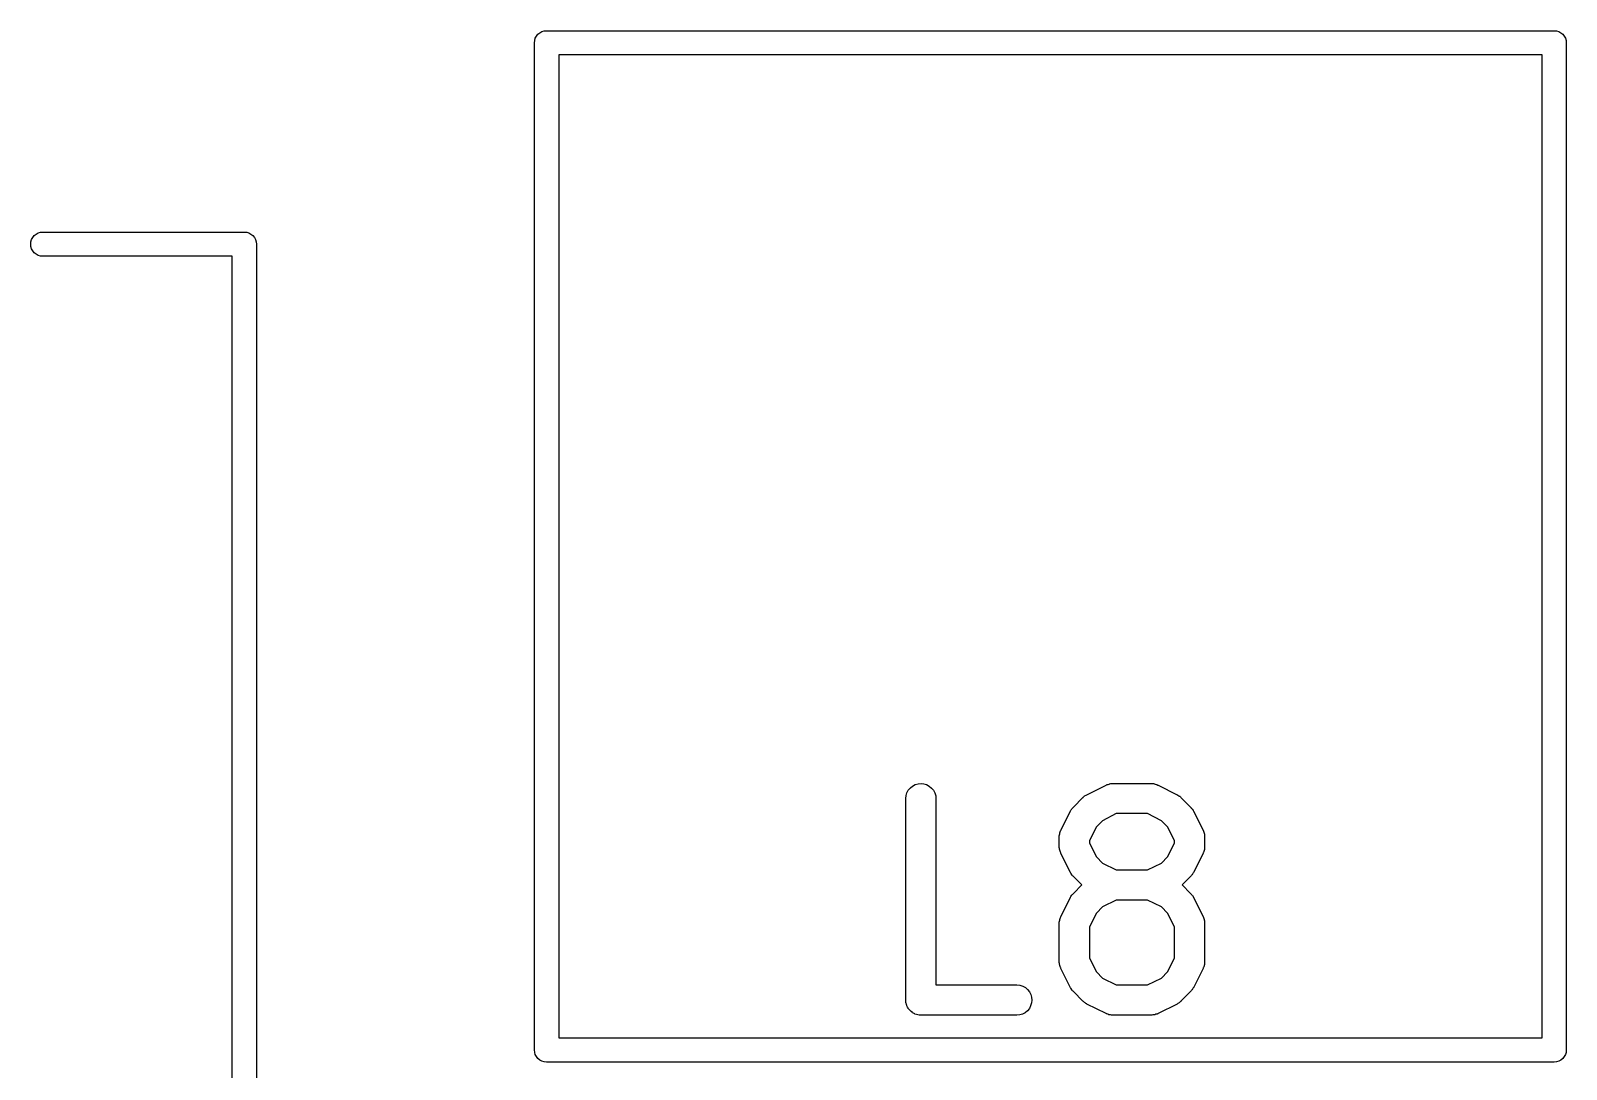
# Model space of a CAD drawing. Extents: x 85.9 to 159.2, y -122.9 to -78.6.
# Drawn here: x 123.94 to 131.56, y -111 to -105.84 of the extents above; entities that cross this region are included whole.
import ezdxf

# ---------------------------------------------------------------- set-up
doc = ezdxf.new("R2010")
doc.units = 0
doc.header["$MEASUREMENT"] = 0
doc.layers.add('BLACK', color=7, linetype='CONTINUOUS')

msp = doc.modelspace()

# ---------------------------------------------------------------- linework, layer by layer
at = {"layer": 'BLACK', "linetype": 'CONTINUOUS'}
for p, q in [((126.477, -105.844), (126.488, -105.841)), ((126.488, -105.841), (126.497, -105.84)), ((126.497, -105.84), (126.497, -105.84)), ((126.497, -105.84), (126.5, -105.84)), ((126.5, -105.84), (126.503, -105.84)), ((126.503, -105.84), (131.497, -105.84)), ((131.497, -105.84), (131.5, -105.84)), ((131.5, -105.84), (131.503, -105.84)), ((131.503, -105.84), (131.503, -105.84)), ((131.503, -105.84), (131.512, -105.841)), ((131.512, -105.841), (131.523, -105.844)), ((126.44, -105.9), (126.441, -105.888)), ((126.44, -105.903), (126.44, -105.9)), ((126.44, -110.897), (126.44, -105.903)), ((126.441, -105.888), (126.444, -105.877)), ((126.444, -105.877), (126.45, -105.867)), ((126.45, -105.867), (126.457, -105.857)), ((126.457, -105.857), (126.467, -105.85)), ((126.467, -105.85), (126.477, -105.844)), ((131.523, -105.844), (131.533, -105.85)), ((131.533, -105.85), (131.543, -105.857)), ((131.543, -105.857), (131.55, -105.867)), ((131.55, -105.867), (131.556, -105.877)), ((131.556, -105.877), (131.559, -105.888)), ((131.559, -105.888), (131.56, -105.9)), ((131.56, -105.9), (131.56, -105.903)), ((131.56, -105.903), (131.56, -110.897)), ((126.56, -105.96), (126.56, -110.84)), ((131.44, -105.96), (126.56, -105.96)), ((131.44, -110.84), (131.44, -105.96)), ((123.94, -106.9), (123.941, -106.888)), ((123.941, -106.912), (123.94, -106.9)), ((123.941, -106.888), (123.944, -106.877)), ((123.944, -106.877), (123.95, -106.867)), ((123.95, -106.867), (123.957, -106.857)), ((123.957, -106.857), (123.967, -106.85)), ((123.967, -106.85), (123.977, -106.844)), ((123.977, -106.844), (123.988, -106.841)), ((123.988, -106.841), (123.997, -106.84)), ((123.997, -106.84), (124.997, -106.84)), ((124.997, -106.84), (125, -106.84)), ((125, -106.84), (125.003, -106.84)), ((125.003, -106.84), (125.003, -106.84)), ((125.003, -106.84), (125.012, -106.841)), ((125.012, -106.841), (125.023, -106.844)), ((125.023, -106.844), (125.033, -106.85)), ((125.033, -106.85), (125.043, -106.857)), ((125.043, -106.857), (125.05, -106.867)), ((125.05, -106.867), (125.056, -106.877)), ((125.056, -106.877), (125.059, -106.888)), ((125.059, -106.888), (125.06, -106.9)), ((125.06, -106.9), (125.06, -106.903)), ((125.06, -106.903), (125.06, -114.897)), ((123.944, -106.923), (123.941, -106.912)), ((123.95, -106.933), (123.944, -106.923)), ((123.957, -106.943), (123.95, -106.933)), ((123.967, -106.95), (123.957, -106.943)), ((123.977, -106.956), (123.967, -106.95)), ((123.988, -106.959), (123.977, -106.956)), ((123.997, -106.96), (123.988, -106.959)), ((124.94, -106.96), (123.997, -106.96)), ((124.94, -114.84), (124.94, -106.96)), ((128.282, -109.651), (128.284, -109.637)), ((128.282, -109.652), (128.282, -109.651)), ((128.284, -109.637), (128.288, -109.623)), ((128.288, -109.623), (128.295, -109.61)), ((128.295, -109.61), (128.305, -109.599)), ((128.305, -109.599), (128.316, -109.59)), ((128.316, -109.59), (128.329, -109.583)), ((128.329, -109.583), (128.343, -109.579)), ((128.343, -109.579), (128.358, -109.577)), ((128.358, -109.577), (128.372, -109.579)), ((128.372, -109.579), (128.386, -109.583)), ((128.386, -109.583), (128.399, -109.59)), ((128.399, -109.59), (128.41, -109.6)), ((128.41, -109.6), (128.42, -109.611)), ((128.42, -109.611), (128.426, -109.624)), ((128.426, -109.624), (128.431, -109.638)), ((128.431, -109.638), (128.432, -109.652)), ((129.114, -109.695), (129.161, -109.647)), ((129.161, -109.647), (129.162, -109.646)), ((129.162, -109.646), (129.165, -109.644)), ((129.165, -109.644), (129.168, -109.641)), ((129.168, -109.641), (129.171, -109.639)), ((129.171, -109.639), (129.173, -109.637)), ((129.173, -109.637), (129.177, -109.635)), ((129.177, -109.635), (129.181, -109.633)), ((129.181, -109.633), (129.276, -109.585)), ((129.276, -109.585), (129.277, -109.585)), ((129.277, -109.585), (129.279, -109.584)), ((129.279, -109.584), (129.281, -109.583)), ((129.281, -109.583), (129.286, -109.582)), ((129.286, -109.582), (129.291, -109.58)), ((129.291, -109.58), (129.293, -109.579)), ((129.293, -109.579), (129.295, -109.579)), ((129.295, -109.579), (129.3, -109.578)), ((129.3, -109.578), (129.305, -109.578)), ((129.305, -109.578), (129.307, -109.578)), ((129.307, -109.578), (129.31, -109.577)), ((129.31, -109.577), (129.5, -109.577)), ((129.5, -109.577), (129.501, -109.577)), ((129.501, -109.577), (129.503, -109.578)), ((129.503, -109.578), (129.505, -109.578)), ((129.505, -109.578), (129.511, -109.578)), ((129.511, -109.578), (129.516, -109.579)), ((129.516, -109.579), (129.518, -109.58)), ((129.518, -109.58), (129.52, -109.58)), ((129.52, -109.58), (129.525, -109.582)), ((129.525, -109.582), (129.53, -109.583)), ((129.53, -109.583), (129.531, -109.585)), ((129.531, -109.585), (129.534, -109.585)), ((129.534, -109.585), (129.629, -109.633)), ((129.629, -109.633), (129.63, -109.633)), ((129.63, -109.633), (129.633, -109.636)), ((129.633, -109.636), (129.637, -109.638)), ((129.637, -109.638), (129.639, -109.64)), ((129.639, -109.64), (129.642, -109.641)), ((129.642, -109.641), (129.645, -109.644)), ((129.645, -109.644), (129.648, -109.647)), ((129.648, -109.647), (129.696, -109.695)), ((128.282, -110.652), (128.282, -109.652)), ((128.432, -109.652), (128.432, -110.577)), ((129.052, -109.809), (129.1, -109.714)), ((129.1, -109.713), (129.102, -109.71)), ((129.1, -109.714), (129.1, -109.713)), ((129.102, -109.71), (129.104, -109.706)), ((129.104, -109.706), (129.106, -109.703)), ((129.106, -109.703), (129.108, -109.701)), ((129.108, -109.701), (129.111, -109.698)), ((129.111, -109.698), (129.114, -109.695)), ((129.327, -109.727), (129.259, -109.762)), ((129.482, -109.727), (129.327, -109.727)), ((129.551, -109.762), (129.482, -109.727)), ((129.696, -109.695), (129.697, -109.695)), ((129.697, -109.695), (129.699, -109.699)), ((129.699, -109.699), (129.702, -109.702)), ((129.702, -109.702), (129.704, -109.704)), ((129.704, -109.704), (129.706, -109.707)), ((129.706, -109.707), (129.708, -109.711)), ((129.708, -109.711), (129.71, -109.714)), ((129.71, -109.714), (129.758, -109.809)), ((129.228, -109.792), (129.194, -109.861)), ((129.259, -109.762), (129.228, -109.792)), ((129.581, -109.792), (129.551, -109.762)), ((129.615, -109.861), (129.581, -109.792)), ((129.044, -109.837), (129.045, -109.832)), ((129.044, -109.84), (129.044, -109.837)), ((129.044, -109.842), (129.044, -109.84)), ((129.044, -109.843), (129.044, -109.842)), ((129.044, -109.89), (129.044, -109.843)), ((129.045, -109.832), (129.046, -109.827)), ((129.046, -109.825), (129.047, -109.823)), ((129.046, -109.827), (129.046, -109.825)), ((129.047, -109.823), (129.049, -109.818)), ((129.049, -109.818), (129.05, -109.813)), ((129.05, -109.813), (129.051, -109.811)), ((129.051, -109.811), (129.052, -109.809)), ((129.194, -109.861), (129.194, -109.873)), ((129.194, -109.873), (129.228, -109.941)), ((129.581, -109.941), (129.615, -109.873)), ((129.615, -109.873), (129.615, -109.861)), ((129.758, -109.809), (129.758, -109.81)), ((129.758, -109.81), (129.759, -109.812)), ((129.759, -109.812), (129.76, -109.814)), ((129.76, -109.814), (129.761, -109.819)), ((129.761, -109.819), (129.763, -109.824)), ((129.763, -109.824), (129.763, -109.826)), ((129.763, -109.826), (129.764, -109.828)), ((129.764, -109.828), (129.765, -109.833)), ((129.765, -109.833), (129.765, -109.838)), ((129.765, -109.838), (129.765, -109.841)), ((129.765, -109.841), (129.765, -109.843)), ((129.765, -109.843), (129.765, -109.89)), ((129.044, -109.893), (129.044, -109.89)), ((129.044, -109.895), (129.044, -109.893)), ((129.045, -109.9), (129.044, -109.895)), ((129.045, -109.905), (129.045, -109.9)), ((129.046, -109.907), (129.045, -109.905)), ((129.046, -109.909), (129.046, -109.907)), ((129.048, -109.914), (129.046, -109.909)), ((129.05, -109.919), (129.048, -109.914)), ((129.051, -109.921), (129.05, -109.919)), ((129.052, -109.923), (129.051, -109.921)), ((129.052, -109.924), (129.052, -109.923)), ((129.1, -110.019), (129.052, -109.924)), ((129.228, -109.941), (129.259, -109.972)), ((129.551, -109.972), (129.581, -109.941)), ((129.758, -109.924), (129.71, -110.019)), ((129.759, -109.92), (129.758, -109.922)), ((129.758, -109.922), (129.758, -109.924)), ((129.761, -109.915), (129.759, -109.92)), ((129.763, -109.91), (129.761, -109.915)), ((129.764, -109.906), (129.763, -109.908)), ((129.763, -109.908), (129.763, -109.91)), ((129.765, -109.896), (129.764, -109.901)), ((129.764, -109.901), (129.764, -109.906)), ((129.765, -109.89), (129.765, -109.892)), ((129.765, -109.892), (129.765, -109.894)), ((129.765, -109.894), (129.765, -109.896)), ((129.102, -110.023), (129.1, -110.019)), ((129.104, -110.027), (129.102, -110.023)), ((129.106, -110.029), (129.104, -110.027)), ((129.107, -110.032), (129.106, -110.029)), ((129.11, -110.035), (129.107, -110.032)), ((129.259, -109.972), (129.327, -110.006)), ((129.327, -110.006), (129.482, -110.006)), ((129.482, -110.006), (129.551, -109.972)), ((129.701, -110.032), (129.699, -110.035)), ((129.703, -110.03), (129.701, -110.032)), ((129.705, -110.027), (129.703, -110.03)), ((129.707, -110.024), (129.705, -110.027)), ((129.709, -110.02), (129.707, -110.024)), ((129.71, -110.019), (129.709, -110.02)), ((129.113, -110.038), (129.11, -110.035)), ((129.114, -110.039), (129.113, -110.038)), ((129.156, -110.081), (129.114, -110.039)), ((129.114, -110.123), (129.156, -110.081)), ((129.696, -110.039), (129.654, -110.081)), ((129.654, -110.081), (129.696, -110.123)), ((129.699, -110.035), (129.696, -110.039)), ((129.052, -110.238), (129.1, -110.143)), ((129.1, -110.142), (129.102, -110.138)), ((129.1, -110.143), (129.1, -110.142)), ((129.102, -110.138), (129.104, -110.134)), ((129.104, -110.134), (129.106, -110.132)), ((129.106, -110.132), (129.108, -110.129)), ((129.108, -110.129), (129.111, -110.126)), ((129.111, -110.126), (129.114, -110.123)), ((129.327, -110.156), (129.259, -110.19)), ((129.482, -110.156), (129.327, -110.156)), ((129.551, -110.19), (129.482, -110.156)), ((129.696, -110.123), (129.697, -110.124)), ((129.697, -110.124), (129.699, -110.127)), ((129.699, -110.127), (129.702, -110.13)), ((129.702, -110.13), (129.704, -110.133)), ((129.704, -110.133), (129.706, -110.135)), ((129.706, -110.135), (129.708, -110.139)), ((129.708, -110.139), (129.71, -110.143)), ((129.71, -110.143), (129.758, -110.238)), ((129.044, -110.266), (129.045, -110.261)), ((129.045, -110.261), (129.046, -110.256)), ((129.046, -110.254), (129.047, -110.252)), ((129.046, -110.256), (129.046, -110.254)), ((129.047, -110.252), (129.049, -110.247)), ((129.049, -110.247), (129.05, -110.242)), ((129.05, -110.242), (129.051, -110.24)), ((129.051, -110.24), (129.052, -110.238)), ((129.228, -110.221), (129.194, -110.289)), ((129.259, -110.19), (129.228, -110.221)), ((129.581, -110.221), (129.551, -110.19)), ((129.615, -110.289), (129.581, -110.221)), ((129.758, -110.238), (129.758, -110.239)), ((129.758, -110.239), (129.759, -110.241)), ((129.759, -110.241), (129.76, -110.243)), ((129.76, -110.243), (129.761, -110.248)), ((129.761, -110.248), (129.763, -110.253)), ((129.763, -110.253), (129.763, -110.255)), ((129.763, -110.255), (129.764, -110.257)), ((129.764, -110.257), (129.765, -110.262)), ((129.044, -110.268), (129.044, -110.266)), ((129.044, -110.27), (129.044, -110.268)), ((129.044, -110.271), (129.044, -110.27)), ((129.044, -110.462), (129.044, -110.271)), ((129.194, -110.289), (129.194, -110.444)), ((129.615, -110.444), (129.615, -110.289)), ((129.765, -110.262), (129.765, -110.267)), ((129.765, -110.267), (129.765, -110.269)), ((129.765, -110.269), (129.765, -110.271)), ((129.765, -110.271), (129.765, -110.462)), ((129.044, -110.464), (129.044, -110.462)), ((129.044, -110.466), (129.044, -110.464)), ((129.045, -110.471), (129.044, -110.466)), ((129.045, -110.476), (129.045, -110.471)), ((129.046, -110.479), (129.045, -110.476)), ((129.046, -110.481), (129.046, -110.479)), ((129.048, -110.486), (129.046, -110.481)), ((129.05, -110.49), (129.048, -110.486)), ((129.051, -110.492), (129.05, -110.49)), ((129.194, -110.444), (129.228, -110.513)), ((129.581, -110.513), (129.615, -110.444)), ((129.761, -110.487), (129.759, -110.491)), ((129.763, -110.482), (129.761, -110.487)), ((129.764, -110.477), (129.763, -110.48)), ((129.763, -110.48), (129.763, -110.482)), ((129.765, -110.467), (129.764, -110.472)), ((129.764, -110.472), (129.764, -110.477)), ((129.765, -110.462), (129.765, -110.463)), ((129.765, -110.463), (129.765, -110.465)), ((129.765, -110.465), (129.765, -110.467)), ((129.052, -110.495), (129.051, -110.492)), ((129.1, -110.591), (129.052, -110.495)), ((129.052, -110.495), (129.052, -110.495)), ((129.228, -110.513), (129.259, -110.543)), ((129.259, -110.543), (129.327, -110.577)), ((129.482, -110.577), (129.551, -110.543)), ((129.551, -110.543), (129.581, -110.513)), ((129.758, -110.495), (129.71, -110.591)), ((129.759, -110.491), (129.758, -110.493)), ((129.758, -110.493), (129.758, -110.495)), ((128.432, -110.577), (128.833, -110.577)), ((128.833, -110.577), (128.834, -110.577)), ((128.834, -110.577), (128.849, -110.579)), ((128.849, -110.579), (128.863, -110.583)), ((128.863, -110.583), (128.876, -110.59)), ((128.876, -110.59), (128.887, -110.6)), ((128.887, -110.6), (128.896, -110.611)), ((128.896, -110.611), (128.903, -110.624)), ((128.903, -110.624), (128.907, -110.638)), ((128.907, -110.638), (128.908, -110.653)), ((129.102, -110.594), (129.1, -110.591)), ((129.104, -110.598), (129.102, -110.594)), ((129.106, -110.6), (129.104, -110.598)), ((129.107, -110.603), (129.106, -110.6)), ((129.11, -110.606), (129.107, -110.603)), ((129.113, -110.609), (129.11, -110.606)), ((129.114, -110.61), (129.113, -110.609)), ((129.161, -110.658), (129.114, -110.61)), ((129.327, -110.577), (129.482, -110.577)), ((129.696, -110.61), (129.648, -110.658)), ((129.699, -110.607), (129.696, -110.61)), ((129.701, -110.604), (129.699, -110.607)), ((129.703, -110.601), (129.701, -110.604)), ((129.705, -110.599), (129.703, -110.601)), ((129.707, -110.595), (129.705, -110.599)), ((129.709, -110.592), (129.707, -110.595)), ((129.71, -110.591), (129.709, -110.592)), ((128.283, -110.659), (128.282, -110.652)), ((128.283, -110.666), (128.283, -110.659)), ((128.284, -110.667), (128.283, -110.666)), ((128.286, -110.674), (128.284, -110.667)), ((128.284, -110.667), (128.284, -110.667)), ((128.288, -110.68), (128.286, -110.674)), ((128.288, -110.681), (128.288, -110.68)), ((128.291, -110.687), (128.288, -110.681)), ((128.288, -110.681), (128.288, -110.681)), ((128.294, -110.693), (128.291, -110.687)), ((128.295, -110.694), (128.294, -110.693)), ((128.299, -110.699), (128.295, -110.694)), ((128.295, -110.694), (128.295, -110.694)), ((128.304, -110.705), (128.299, -110.699)), ((128.309, -110.71), (128.304, -110.705)), ((128.304, -110.705), (128.304, -110.705)), ((128.304, -110.705), (128.304, -110.705)), ((128.315, -110.714), (128.309, -110.71)), ((128.315, -110.715), (128.315, -110.714)), ((128.315, -110.714), (128.315, -110.714)), ((128.321, -110.718), (128.315, -110.715)), ((128.328, -110.721), (128.321, -110.718)), ((128.875, -110.715), (128.862, -110.722)), ((128.886, -110.706), (128.875, -110.715)), ((128.896, -110.694), (128.886, -110.706)), ((128.902, -110.681), (128.896, -110.694)), ((128.907, -110.667), (128.902, -110.681)), ((128.908, -110.653), (128.907, -110.667)), ((129.165, -110.66), (129.161, -110.658)), ((129.168, -110.663), (129.165, -110.66)), ((129.17, -110.665), (129.168, -110.663)), ((129.173, -110.667), (129.17, -110.665)), ((129.176, -110.669), (129.173, -110.667)), ((129.18, -110.671), (129.176, -110.669)), ((129.181, -110.672), (129.18, -110.671)), ((129.276, -110.719), (129.181, -110.672)), ((129.629, -110.672), (129.534, -110.719)), ((129.632, -110.67), (129.629, -110.672)), ((129.636, -110.668), (129.632, -110.67)), ((129.639, -110.666), (129.636, -110.668)), ((129.641, -110.664), (129.639, -110.666)), ((129.644, -110.661), (129.641, -110.664)), ((129.648, -110.659), (129.644, -110.661)), ((129.648, -110.658), (129.648, -110.659)), ((128.328, -110.722), (128.328, -110.721)), ((128.328, -110.721), (128.328, -110.721)), ((128.335, -110.724), (128.328, -110.722)), ((128.342, -110.726), (128.335, -110.724)), ((128.349, -110.727), (128.342, -110.726)), ((128.342, -110.726), (128.342, -110.726)), ((128.342, -110.726), (128.342, -110.726)), ((128.356, -110.727), (128.349, -110.727)), ((128.357, -110.727), (128.356, -110.727)), ((128.833, -110.727), (128.357, -110.727)), ((128.357, -110.727), (128.357, -110.727)), ((128.357, -110.727), (128.357, -110.727)), ((128.357, -110.727), (128.357, -110.727)), ((128.848, -110.726), (128.833, -110.727)), ((128.862, -110.722), (128.848, -110.726)), ((129.278, -110.72), (129.276, -110.719)), ((129.28, -110.721), (129.278, -110.72)), ((129.285, -110.723), (129.28, -110.721)), ((129.29, -110.725), (129.285, -110.723)), ((129.292, -110.725), (129.29, -110.725)), ((129.294, -110.726), (129.292, -110.725)), ((129.299, -110.726), (129.294, -110.726)), ((129.304, -110.727), (129.299, -110.726)), ((129.306, -110.727), (129.304, -110.727)), ((129.308, -110.727), (129.306, -110.727)), ((129.31, -110.727), (129.308, -110.727)), ((129.5, -110.727), (129.31, -110.727)), ((129.502, -110.727), (129.5, -110.727)), ((129.504, -110.727), (129.502, -110.727)), ((129.509, -110.726), (129.504, -110.727)), ((129.515, -110.726), (129.509, -110.726)), ((129.517, -110.725), (129.515, -110.726)), ((129.519, -110.725), (129.517, -110.725)), ((129.524, -110.723), (129.519, -110.725)), ((129.529, -110.722), (129.524, -110.723)), ((129.531, -110.721), (129.529, -110.722)), ((129.533, -110.72), (129.531, -110.721)), ((129.534, -110.719), (129.533, -110.72)), ((126.56, -110.84), (131.44, -110.84)), ((126.44, -110.9), (126.44, -110.897)), ((126.441, -110.912), (126.44, -110.9)), ((126.444, -110.923), (126.441, -110.912)), ((126.45, -110.933), (126.444, -110.923)), ((126.457, -110.943), (126.45, -110.933)), ((126.467, -110.95), (126.457, -110.943)), ((131.543, -110.943), (131.533, -110.95)), ((131.55, -110.933), (131.543, -110.943)), ((131.556, -110.923), (131.55, -110.933)), ((131.559, -110.912), (131.556, -110.923)), ((131.56, -110.903), (131.559, -110.912)), ((131.56, -110.897), (131.56, -110.9)), ((131.56, -110.9), (131.56, -110.903)), ((131.56, -110.903), (131.56, -110.903)), ((126.477, -110.956), (126.467, -110.95)), ((126.488, -110.959), (126.477, -110.956)), ((126.5, -110.96), (126.488, -110.959)), ((126.503, -110.96), (126.5, -110.96)), ((131.497, -110.96), (126.503, -110.96)), ((131.5, -110.96), (131.497, -110.96)), ((131.512, -110.959), (131.5, -110.96)), ((131.523, -110.956), (131.512, -110.959)), ((131.533, -110.95), (131.523, -110.956))]:
    msp.add_line(p, q, dxfattribs=at)

doc.saveas('drawing.dxf')
